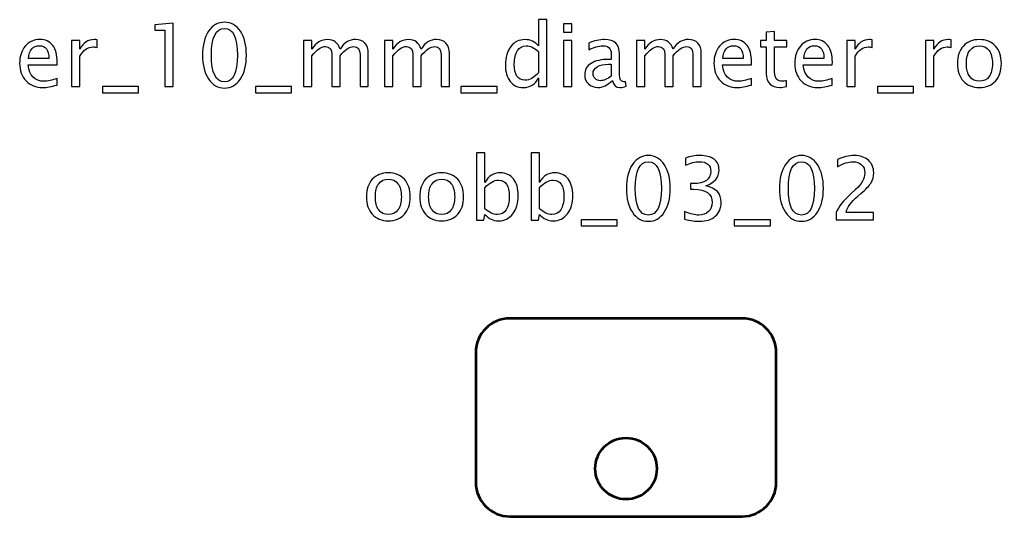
# Model space of a CAD drawing. Header units: centimetres. Extents: x -26.9 to 37.3, y -43.5 to 43.3.
# Drawn here: x -8.88 to 5.49, y -17.95 to -10.68 of the extents above; entities that cross this region are included whole.
import ezdxf

# ---------------------------------------------------------------- set-up
doc = ezdxf.new("R2010")
doc.units = ezdxf.units.CM
doc.header["$MEASUREMENT"] = 0
doc.layers.add('Layer 1', color=7, linetype='Continuous')

msp = doc.modelspace()

# ---------------------------------------------------------------- linework, layer by layer
at = {"layer": 'Layer 1', "lineweight": 53}
msp.add_ellipse((0, -17.25), major_axis=(0, 0.45), ratio=1, dxfattribs=at)
at = {"layer": 'Layer 1'}
for points, knots in [([(-6.74959, -11.65435), (-6.74959, -11.65435), (-6.74959, -10.82758), (-6.74959, -10.82758), (-6.74959, -10.82758), (-6.74959, -10.82758), (-6.89564, -10.82758), (-6.89564, -10.82758), (-6.89564, -10.82758), (-6.89564, -10.82758), (-6.89564, -10.75138), (-6.89564, -10.75138), (-6.89564, -10.75138), (-6.89564, -10.75138), (-6.62767, -10.72852), (-6.62767, -10.72852), (-6.62767, -10.72852), (-6.62767, -10.72852), (-6.62767, -11.65435), (-6.62767, -11.65435), (-6.62767, -11.65435), (-6.62767, -11.65435), (-6.74959, -11.65435), (-6.74959, -11.65435)], [0, 0, 0, 0, 0.14285714, 0.14285714, 0.14285714, 0.14285714, 0.28571429, 0.28571429, 0.28571429, 0.28571429, 0.42857143, 0.42857143, 0.42857143, 0.42857143, 0.57142857, 0.57142857, 0.57142857, 0.57142857, 0.71428571, 0.71428571, 0.71428571, 0.71428571, 1, 1, 1, 1]), ([(-5.87795, -11.67721), (-5.97426, -11.67721), (-6.05194, -11.63297), (-6.11078, -11.54471), (-6.11078, -11.54471), (-6.16984, -11.45644), (-6.19926, -11.34002), (-6.19926, -11.19524), (-6.19926, -11.19524), (-6.19926, -11.05046), (-6.16984, -10.93405), (-6.11078, -10.84578), (-6.11078, -10.84578), (-6.05194, -10.75752), (-5.97426, -10.71328), (-5.87795, -10.71328), (-5.87795, -10.71328), (-5.78122, -10.71328), (-5.70354, -10.75731), (-5.64469, -10.84536), (-5.64469, -10.84536), (-5.58606, -10.93341), (-5.55664, -11.05004), (-5.55664, -11.19524), (-5.55664, -11.19524), (-5.55664, -11.34002), (-5.58606, -11.45644), (-5.64469, -11.54471), (-5.64469, -11.54471), (-5.70354, -11.63297), (-5.78122, -11.67721), (-5.87795, -11.67721)], [0, 0, 0, 0, 0.11111111, 0.11111111, 0.11111111, 0.11111111, 0.22222222, 0.22222222, 0.22222222, 0.22222222, 0.33333333, 0.33333333, 0.33333333, 0.33333333, 0.44444444, 0.44444444, 0.44444444, 0.44444444, 0.55555556, 0.55555556, 0.55555556, 0.55555556, 0.66666667, 0.66666667, 0.66666667, 0.66666667, 0.77777778, 0.77777778, 0.77777778, 0.77777778, 1, 1, 1, 1]), ([(-1.2797, -11.65435), (-1.2797, -11.65435), (-1.2797, -11.52798), (-1.2797, -11.52798), (-1.2797, -11.52798), (-1.32944, -11.62239), (-1.40437, -11.66959), (-1.50449, -11.66959), (-1.50449, -11.66959), (-1.58577, -11.66959), (-1.64969, -11.64017), (-1.69626, -11.58111), (-1.69626, -11.58111), (-1.74283, -11.52206), (-1.76611, -11.44141), (-1.76611, -11.33918), (-1.76611, -11.33918), (-1.76611, -11.22742), (-1.73965, -11.13746), (-1.68695, -11.0693), (-1.68695, -11.0693), (-1.63403, -11.00136), (-1.5646, -10.96728), (-1.47845, -10.96728), (-1.47845, -10.96728), (-1.39866, -10.96728), (-1.33219, -10.99776), (-1.2797, -11.05893), (-1.2797, -11.05893), (-1.2797, -11.05893), (-1.2797, -10.67518), (-1.2797, -10.67518), (-1.2797, -10.67518), (-1.2797, -10.67518), (-1.15778, -10.67518), (-1.15778, -10.67518), (-1.15778, -10.67518), (-1.15778, -10.67518), (-1.15778, -11.65435), (-1.15778, -11.65435), (-1.15778, -11.65435), (-1.15778, -11.65435), (-1.2797, -11.65435), (-1.2797, -11.65435)], [0, 0, 0, 0, 0.08333333, 0.08333333, 0.08333333, 0.08333333, 0.16666667, 0.16666667, 0.16666667, 0.16666667, 0.25, 0.25, 0.25, 0.25, 0.33333333, 0.33333333, 0.33333333, 0.33333333, 0.41666667, 0.41666667, 0.41666667, 0.41666667, 0.5, 0.5, 0.5, 0.5, 0.58333333, 0.58333333, 0.58333333, 0.58333333, 0.66666667, 0.66666667, 0.66666667, 0.66666667, 0.75, 0.75, 0.75, 0.75, 0.83333333, 0.83333333, 0.83333333, 0.83333333, 1, 1, 1, 1]), ([(-0.91352, -10.85806), (-0.91352, -10.85806), (-0.91352, -10.73614), (-0.91352, -10.73614), (-0.91352, -10.73614), (-0.91352, -10.73614), (-0.7916, -10.73614), (-0.7916, -10.73614), (-0.7916, -10.73614), (-0.7916, -10.73614), (-0.7916, -10.85806), (-0.7916, -10.85806), (-0.7916, -10.85806), (-0.7916, -10.85806), (-0.91352, -10.85806), (-0.91352, -10.85806)], [0, 0, 0, 0, 0.2, 0.2, 0.2, 0.2, 0.4, 0.4, 0.4, 0.4, 0.6, 0.6, 0.6, 0.6, 1, 1, 1, 1]), ([(-5.87816, -11.58577), (-5.75095, -11.58577), (-5.68745, -11.45559), (-5.68745, -11.19524), (-5.68745, -11.19524), (-5.68745, -10.93489), (-5.75095, -10.80472), (-5.87816, -10.80472), (-5.87816, -10.80472), (-6.00495, -10.80472), (-6.06845, -10.93489), (-6.06845, -11.19524), (-6.06845, -11.19524), (-6.06845, -11.45559), (-6.00495, -11.58577), (-5.87816, -11.58577)], [0, 0, 0, 0, 0.2, 0.2, 0.2, 0.2, 0.4, 0.4, 0.4, 0.4, 0.6, 0.6, 0.6, 0.6, 1, 1, 1, 1]), ([(2.34911, -11.65414), (2.31143, -11.66451), (2.27863, -11.66959), (2.2509, -11.66959), (2.2509, -11.66959), (2.18867, -11.66959), (2.1402, -11.65181), (2.10548, -11.61625), (2.10548, -11.61625), (2.07056, -11.58069), (2.0532, -11.53137), (2.0532, -11.46808), (2.0532, -11.46808), (2.0532, -11.46808), (2.0532, -11.07269), (2.0532, -11.07269), (2.0532, -11.07269), (2.0532, -11.07269), (1.96896, -11.07269), (1.96896, -11.07269), (1.96896, -11.07269), (1.96896, -11.07269), (1.96896, -10.98125), (1.96896, -10.98125), (1.96896, -10.98125), (1.96896, -10.98125), (2.0532, -10.98125), (2.0532, -10.98125), (2.0532, -10.98125), (2.0532, -10.98125), (2.0532, -10.85954), (2.0532, -10.85954), (2.0532, -10.85954), (2.0532, -10.85954), (2.17512, -10.8479), (2.17512, -10.8479), (2.17512, -10.8479), (2.17512, -10.8479), (2.17512, -10.98125), (2.17512, -10.98125), (2.17512, -10.98125), (2.17512, -10.98125), (2.35165, -10.98125), (2.35165, -10.98125), (2.35165, -10.98125), (2.35165, -10.98125), (2.35165, -11.07269), (2.35165, -11.07269), (2.35165, -11.07269), (2.35165, -11.07269), (2.17512, -11.07269), (2.17512, -11.07269), (2.17512, -11.07269), (2.17512, -11.07269), (2.17512, -11.44607), (2.17512, -11.44607), (2.17512, -11.44607), (2.17512, -11.53412), (2.21343, -11.57815), (2.28984, -11.57815), (2.28984, -11.57815), (2.30614, -11.57815), (2.32583, -11.5754), (2.34911, -11.57011), (2.34911, -11.57011), (2.34911, -11.57011), (2.34911, -11.65414), (2.34911, -11.65414)], [0, 0, 0, 0, 0.05555556, 0.05555556, 0.05555556, 0.05555556, 0.11111111, 0.11111111, 0.11111111, 0.11111111, 0.16666667, 0.16666667, 0.16666667, 0.16666667, 0.22222222, 0.22222222, 0.22222222, 0.22222222, 0.27777778, 0.27777778, 0.27777778, 0.27777778, 0.33333333, 0.33333333, 0.33333333, 0.33333333, 0.38888889, 0.38888889, 0.38888889, 0.38888889, 0.44444444, 0.44444444, 0.44444444, 0.44444444, 0.5, 0.5, 0.5, 0.5, 0.55555556, 0.55555556, 0.55555556, 0.55555556, 0.61111111, 0.61111111, 0.61111111, 0.61111111, 0.66666667, 0.66666667, 0.66666667, 0.66666667, 0.72222222, 0.72222222, 0.72222222, 0.72222222, 0.77777778, 0.77777778, 0.77777778, 0.77777778, 0.83333333, 0.83333333, 0.83333333, 0.83333333, 0.88888889, 0.88888889, 0.88888889, 0.88888889, 1, 1, 1, 1]), ([(-8.32862, -11.63276), (-8.41053, -11.65731), (-8.4806, -11.66959), (-8.53902, -11.66959), (-8.53902, -11.66959), (-8.63871, -11.66959), (-8.71978, -11.63657), (-8.78222, -11.57074), (-8.78222, -11.57074), (-8.84466, -11.50491), (-8.87599, -11.41961), (-8.87599, -11.31462), (-8.87599, -11.31462), (-8.87599, -11.21281), (-8.84847, -11.1292), (-8.79323, -11.0638), (-8.79323, -11.0638), (-8.73798, -10.99861), (-8.66729, -10.96601), (-8.58114, -10.96601), (-8.58114, -10.96601), (-8.49965, -10.96601), (-8.43657, -10.99501), (-8.39212, -11.053), (-8.39212, -11.053), (-8.34767, -11.111), (-8.32544, -11.19313), (-8.32544, -11.2996), (-8.32544, -11.2996), (-8.32544, -11.2996), (-8.32608, -11.33685), (-8.32608, -11.33685), (-8.32608, -11.33685), (-8.32608, -11.33685), (-8.75153, -11.33685), (-8.75153, -11.33685), (-8.75153, -11.33685), (-8.73375, -11.49772), (-8.65522, -11.57815), (-8.51616, -11.57815), (-8.51616, -11.57815), (-8.46514, -11.57815), (-8.4027, -11.56376), (-8.32862, -11.53497), (-8.32862, -11.53497), (-8.32862, -11.53497), (-8.32862, -11.63276), (-8.32862, -11.63276)], [0, 0, 0, 0, 0.07692308, 0.07692308, 0.07692308, 0.07692308, 0.15384615, 0.15384615, 0.15384615, 0.15384615, 0.23076923, 0.23076923, 0.23076923, 0.23076923, 0.30769231, 0.30769231, 0.30769231, 0.30769231, 0.38461538, 0.38461538, 0.38461538, 0.38461538, 0.46153846, 0.46153846, 0.46153846, 0.46153846, 0.53846154, 0.53846154, 0.53846154, 0.53846154, 0.61538462, 0.61538462, 0.61538462, 0.61538462, 0.69230769, 0.69230769, 0.69230769, 0.69230769, 0.76923077, 0.76923077, 0.76923077, 0.76923077, 0.84615385, 0.84615385, 0.84615385, 0.84615385, 1, 1, 1, 1]), ([(-8.74518, -11.24541), (-8.74518, -11.24541), (-8.448, -11.24541), (-8.448, -11.24541), (-8.448, -11.24541), (-8.448, -11.1201), (-8.49478, -11.05745), (-8.58812, -11.05745), (-8.58812, -11.05745), (-8.6821, -11.05745), (-8.73438, -11.1201), (-8.74518, -11.24541)], [0, 0, 0, 0, 0.25, 0.25, 0.25, 0.25, 0.5, 0.5, 0.5, 0.5, 1, 1, 1, 1]), ([(-8.11505, -11.65435), (-8.11505, -11.65435), (-8.11505, -10.98125), (-8.11505, -10.98125), (-8.11505, -10.98125), (-8.11505, -10.98125), (-7.99313, -10.98125), (-7.99313, -10.98125), (-7.99313, -10.98125), (-7.99313, -10.98125), (-7.99313, -11.10846), (-7.99313, -11.10846), (-7.99313, -11.10846), (-7.94466, -11.01427), (-7.87438, -10.96728), (-7.7821, -10.96728), (-7.7821, -10.96728), (-7.76961, -10.96728), (-7.75649, -10.96834), (-7.74294, -10.97045), (-7.74294, -10.97045), (-7.74294, -10.97045), (-7.74294, -11.08454), (-7.74294, -11.08454), (-7.74294, -11.08454), (-7.76411, -11.07756), (-7.78273, -11.07396), (-7.79882, -11.07396), (-7.79882, -11.07396), (-7.87629, -11.07396), (-7.94106, -11.11968), (-7.99313, -11.21133), (-7.99313, -11.21133), (-7.99313, -11.21133), (-7.99313, -11.65435), (-7.99313, -11.65435), (-7.99313, -11.65435), (-7.99313, -11.65435), (-8.11505, -11.65435), (-8.11505, -11.65435)], [0, 0, 0, 0, 0.09090909, 0.09090909, 0.09090909, 0.09090909, 0.18181818, 0.18181818, 0.18181818, 0.18181818, 0.27272727, 0.27272727, 0.27272727, 0.27272727, 0.36363636, 0.36363636, 0.36363636, 0.36363636, 0.45454545, 0.45454545, 0.45454545, 0.45454545, 0.54545455, 0.54545455, 0.54545455, 0.54545455, 0.63636364, 0.63636364, 0.63636364, 0.63636364, 0.72727273, 0.72727273, 0.72727273, 0.72727273, 0.81818182, 0.81818182, 0.81818182, 0.81818182, 1, 1, 1, 1]), ([(-4.71929, -11.65435), (-4.71929, -11.65435), (-4.71929, -10.98125), (-4.71929, -10.98125), (-4.71929, -10.98125), (-4.71929, -10.98125), (-4.59737, -10.98125), (-4.59737, -10.98125), (-4.59737, -10.98125), (-4.59737, -10.98125), (-4.59737, -11.10846), (-4.59737, -11.10846), (-4.59737, -11.10846), (-4.53789, -11.01427), (-4.46169, -10.96728), (-4.36835, -10.96728), (-4.36835, -10.96728), (-4.27839, -10.96728), (-4.21722, -11.01427), (-4.18462, -11.10846), (-4.18462, -11.10846), (-4.12683, -11.01342), (-4.05148, -10.96601), (-3.95898, -10.96601), (-3.95898, -10.96601), (-3.89993, -10.96601), (-3.854, -10.98337), (-3.82119, -11.01829), (-3.82119, -11.01829), (-3.78838, -11.05322), (-3.77187, -11.10211), (-3.77187, -11.16498), (-3.77187, -11.16498), (-3.77187, -11.16498), (-3.77187, -11.65435), (-3.77187, -11.65435), (-3.77187, -11.65435), (-3.77187, -11.65435), (-3.89379, -11.65435), (-3.89379, -11.65435), (-3.89379, -11.65435), (-3.89379, -11.65435), (-3.89379, -11.18508), (-3.89379, -11.18508), (-3.89379, -11.18508), (-3.89379, -11.10846), (-3.92427, -11.07015), (-3.98523, -11.07015), (-3.98523, -11.07015), (-4.04852, -11.07015), (-4.11498, -11.11481), (-4.18462, -11.20435), (-4.18462, -11.20435), (-4.18462, -11.20435), (-4.18462, -11.65435), (-4.18462, -11.65435), (-4.18462, -11.65435), (-4.18462, -11.65435), (-4.30654, -11.65435), (-4.30654, -11.65435), (-4.30654, -11.65435), (-4.30654, -11.65435), (-4.30654, -11.18466), (-4.30654, -11.18466), (-4.30654, -11.18466), (-4.30654, -11.1074), (-4.33744, -11.06888), (-4.39946, -11.06888), (-4.39946, -11.06888), (-4.46106, -11.06888), (-4.5271, -11.11375), (-4.59737, -11.20371), (-4.59737, -11.20371), (-4.59737, -11.20371), (-4.59737, -11.65435), (-4.59737, -11.65435), (-4.59737, -11.65435), (-4.59737, -11.65435), (-4.71929, -11.65435), (-4.71929, -11.65435)], [0, 0, 0, 0, 0.04761905, 0.04761905, 0.04761905, 0.04761905, 0.0952381, 0.0952381, 0.0952381, 0.0952381, 0.14285714, 0.14285714, 0.14285714, 0.14285714, 0.19047619, 0.19047619, 0.19047619, 0.19047619, 0.23809524, 0.23809524, 0.23809524, 0.23809524, 0.28571429, 0.28571429, 0.28571429, 0.28571429, 0.33333333, 0.33333333, 0.33333333, 0.33333333, 0.38095238, 0.38095238, 0.38095238, 0.38095238, 0.42857143, 0.42857143, 0.42857143, 0.42857143, 0.47619048, 0.47619048, 0.47619048, 0.47619048, 0.52380952, 0.52380952, 0.52380952, 0.52380952, 0.57142857, 0.57142857, 0.57142857, 0.57142857, 0.61904762, 0.61904762, 0.61904762, 0.61904762, 0.66666667, 0.66666667, 0.66666667, 0.66666667, 0.71428571, 0.71428571, 0.71428571, 0.71428571, 0.76190476, 0.76190476, 0.76190476, 0.76190476, 0.80952381, 0.80952381, 0.80952381, 0.80952381, 0.85714286, 0.85714286, 0.85714286, 0.85714286, 0.9047619, 0.9047619, 0.9047619, 0.9047619, 1, 1, 1, 1]), ([(-3.53353, -11.65435), (-3.53353, -11.65435), (-3.53353, -10.98125), (-3.53353, -10.98125), (-3.53353, -10.98125), (-3.53353, -10.98125), (-3.41161, -10.98125), (-3.41161, -10.98125), (-3.41161, -10.98125), (-3.41161, -10.98125), (-3.41161, -11.10846), (-3.41161, -11.10846), (-3.41161, -11.10846), (-3.35213, -11.01427), (-3.27593, -10.96728), (-3.18259, -10.96728), (-3.18259, -10.96728), (-3.09263, -10.96728), (-3.03146, -11.01427), (-2.99886, -11.10846), (-2.99886, -11.10846), (-2.94107, -11.01342), (-2.86572, -10.96601), (-2.77322, -10.96601), (-2.77322, -10.96601), (-2.71417, -10.96601), (-2.66824, -10.98337), (-2.63543, -11.01829), (-2.63543, -11.01829), (-2.60262, -11.05322), (-2.58611, -11.10211), (-2.58611, -11.16498), (-2.58611, -11.16498), (-2.58611, -11.16498), (-2.58611, -11.65435), (-2.58611, -11.65435), (-2.58611, -11.65435), (-2.58611, -11.65435), (-2.70803, -11.65435), (-2.70803, -11.65435), (-2.70803, -11.65435), (-2.70803, -11.65435), (-2.70803, -11.18508), (-2.70803, -11.18508), (-2.70803, -11.18508), (-2.70803, -11.10846), (-2.73851, -11.07015), (-2.79947, -11.07015), (-2.79947, -11.07015), (-2.86276, -11.07015), (-2.92922, -11.11481), (-2.99886, -11.20435), (-2.99886, -11.20435), (-2.99886, -11.20435), (-2.99886, -11.65435), (-2.99886, -11.65435), (-2.99886, -11.65435), (-2.99886, -11.65435), (-3.12078, -11.65435), (-3.12078, -11.65435), (-3.12078, -11.65435), (-3.12078, -11.65435), (-3.12078, -11.18466), (-3.12078, -11.18466), (-3.12078, -11.18466), (-3.12078, -11.1074), (-3.15168, -11.06888), (-3.2137, -11.06888), (-3.2137, -11.06888), (-3.2753, -11.06888), (-3.34134, -11.11375), (-3.41161, -11.20371), (-3.41161, -11.20371), (-3.41161, -11.20371), (-3.41161, -11.65435), (-3.41161, -11.65435), (-3.41161, -11.65435), (-3.41161, -11.65435), (-3.53353, -11.65435), (-3.53353, -11.65435)], [0, 0, 0, 0, 0.04761905, 0.04761905, 0.04761905, 0.04761905, 0.0952381, 0.0952381, 0.0952381, 0.0952381, 0.14285714, 0.14285714, 0.14285714, 0.14285714, 0.19047619, 0.19047619, 0.19047619, 0.19047619, 0.23809524, 0.23809524, 0.23809524, 0.23809524, 0.28571429, 0.28571429, 0.28571429, 0.28571429, 0.33333333, 0.33333333, 0.33333333, 0.33333333, 0.38095238, 0.38095238, 0.38095238, 0.38095238, 0.42857143, 0.42857143, 0.42857143, 0.42857143, 0.47619048, 0.47619048, 0.47619048, 0.47619048, 0.52380952, 0.52380952, 0.52380952, 0.52380952, 0.57142857, 0.57142857, 0.57142857, 0.57142857, 0.61904762, 0.61904762, 0.61904762, 0.61904762, 0.66666667, 0.66666667, 0.66666667, 0.66666667, 0.71428571, 0.71428571, 0.71428571, 0.71428571, 0.76190476, 0.76190476, 0.76190476, 0.76190476, 0.80952381, 0.80952381, 0.80952381, 0.80952381, 0.85714286, 0.85714286, 0.85714286, 0.85714286, 0.9047619, 0.9047619, 0.9047619, 0.9047619, 1, 1, 1, 1]), ([(-1.2797, -11.14233), (-1.34299, -11.08666), (-1.40289, -11.05872), (-1.45962, -11.05872), (-1.45962, -11.05872), (-1.5155, -11.05872), (-1.55868, -11.082), (-1.58937, -11.12878), (-1.58937, -11.12878), (-1.62006, -11.17535), (-1.6353, -11.24139), (-1.6353, -11.3269), (-1.6353, -11.3269), (-1.6353, -11.48417), (-1.58323, -11.56291), (-1.47888, -11.56291), (-1.47888, -11.56291), (-1.41114, -11.56291), (-1.34468, -11.52587), (-1.2797, -11.452), (-1.2797, -11.452), (-1.2797, -11.452), (-1.2797, -11.14233), (-1.2797, -11.14233)], [0, 0, 0, 0, 0.14285714, 0.14285714, 0.14285714, 0.14285714, 0.28571429, 0.28571429, 0.28571429, 0.28571429, 0.42857143, 0.42857143, 0.42857143, 0.42857143, 0.57142857, 0.57142857, 0.57142857, 0.57142857, 0.71428571, 0.71428571, 0.71428571, 0.71428571, 1, 1, 1, 1]), ([(-0.91352, -11.65435), (-0.91352, -11.65435), (-0.91352, -10.98125), (-0.91352, -10.98125), (-0.91352, -10.98125), (-0.91352, -10.98125), (-0.7916, -10.98125), (-0.7916, -10.98125), (-0.7916, -10.98125), (-0.7916, -10.98125), (-0.7916, -11.65435), (-0.7916, -11.65435), (-0.7916, -11.65435), (-0.7916, -11.65435), (-0.91352, -11.65435), (-0.91352, -11.65435)], [0, 0, 0, 0, 0.2, 0.2, 0.2, 0.2, 0.4, 0.4, 0.4, 0.4, 0.6, 0.6, 0.6, 0.6, 1, 1, 1, 1]), ([(-0.19957, -11.56862), (-0.2728, -11.63593), (-0.34329, -11.66959), (-0.41102, -11.66959), (-0.41102, -11.66959), (-0.46669, -11.66959), (-0.51305, -11.65223), (-0.54966, -11.61731), (-0.54966, -11.61731), (-0.58649, -11.58238), (-0.60491, -11.53836), (-0.60491, -11.48523), (-0.60491, -11.48523), (-0.60491, -11.41178), (-0.57401, -11.35526), (-0.5122, -11.31589), (-0.5122, -11.31589), (-0.45039, -11.27652), (-0.3617, -11.25684), (-0.24613, -11.25684), (-0.24613, -11.25684), (-0.24613, -11.25684), (-0.21756, -11.25684), (-0.21756, -11.25684), (-0.21756, -11.25684), (-0.21756, -11.25684), (-0.21756, -11.17577), (-0.21756, -11.17577), (-0.21756, -11.17577), (-0.21756, -11.09767), (-0.2582, -11.05872), (-0.33969, -11.05872), (-0.33969, -11.05872), (-0.40277, -11.05872), (-0.47177, -11.07862), (-0.54649, -11.11841), (-0.54649, -11.11841), (-0.54649, -11.11841), (-0.54649, -11.01808), (-0.54649, -11.01808), (-0.54649, -11.01808), (-0.46436, -10.98421), (-0.38689, -10.96728), (-0.31429, -10.96728), (-0.31429, -10.96728), (-0.23957, -10.96728), (-0.18433, -10.98421), (-0.14898, -11.01829), (-0.14898, -11.01829), (-0.11342, -11.05237), (-0.09564, -11.10486), (-0.09564, -11.17577), (-0.09564, -11.17577), (-0.09564, -11.17577), (-0.09564, -11.47994), (-0.09564, -11.47994), (-0.09564, -11.47994), (-0.09564, -11.54957), (-0.07426, -11.5845), (-0.03129, -11.5845), (-0.03129, -11.5845), (-0.026, -11.5845), (-0.01817, -11.58365), (-0.0078, -11.58196), (-0.0078, -11.58196), (-0.0078, -11.58196), (0.00088, -11.64969), (0.00088, -11.64969), (0.00088, -11.64969), (-0.02685, -11.66303), (-0.05733, -11.66959), (-0.09077, -11.66959), (-0.09077, -11.66959), (-0.14771, -11.66959), (-0.1839, -11.63593), (-0.19957, -11.56862)], [0, 0, 0, 0, 0.05, 0.05, 0.05, 0.05, 0.1, 0.1, 0.1, 0.1, 0.15, 0.15, 0.15, 0.15, 0.2, 0.2, 0.2, 0.2, 0.25, 0.25, 0.25, 0.25, 0.3, 0.3, 0.3, 0.3, 0.35, 0.35, 0.35, 0.35, 0.4, 0.4, 0.4, 0.4, 0.45, 0.45, 0.45, 0.45, 0.5, 0.5, 0.5, 0.5, 0.55, 0.55, 0.55, 0.55, 0.6, 0.6, 0.6, 0.6, 0.65, 0.65, 0.65, 0.65, 0.7, 0.7, 0.7, 0.7, 0.75, 0.75, 0.75, 0.75, 0.8, 0.8, 0.8, 0.8, 0.85, 0.85, 0.85, 0.85, 0.9, 0.9, 0.9, 0.9, 1, 1, 1, 1]), ([(0.15476, -11.65435), (0.15476, -11.65435), (0.15476, -10.98125), (0.15476, -10.98125), (0.15476, -10.98125), (0.15476, -10.98125), (0.27668, -10.98125), (0.27668, -10.98125), (0.27668, -10.98125), (0.27668, -10.98125), (0.27668, -11.10846), (0.27668, -11.10846), (0.27668, -11.10846), (0.33616, -11.01427), (0.41236, -10.96728), (0.5057, -10.96728), (0.5057, -10.96728), (0.59566, -10.96728), (0.65683, -11.01427), (0.68943, -11.10846), (0.68943, -11.10846), (0.74722, -11.01342), (0.82257, -10.96601), (0.91507, -10.96601), (0.91507, -10.96601), (0.97412, -10.96601), (1.02005, -10.98337), (1.05286, -11.01829), (1.05286, -11.01829), (1.08567, -11.05322), (1.10218, -11.10211), (1.10218, -11.16498), (1.10218, -11.16498), (1.10218, -11.16498), (1.10218, -11.65435), (1.10218, -11.65435), (1.10218, -11.65435), (1.10218, -11.65435), (0.98026, -11.65435), (0.98026, -11.65435), (0.98026, -11.65435), (0.98026, -11.65435), (0.98026, -11.18508), (0.98026, -11.18508), (0.98026, -11.18508), (0.98026, -11.10846), (0.94978, -11.07015), (0.88882, -11.07015), (0.88882, -11.07015), (0.82553, -11.07015), (0.75907, -11.11481), (0.68943, -11.20435), (0.68943, -11.20435), (0.68943, -11.20435), (0.68943, -11.65435), (0.68943, -11.65435), (0.68943, -11.65435), (0.68943, -11.65435), (0.56751, -11.65435), (0.56751, -11.65435), (0.56751, -11.65435), (0.56751, -11.65435), (0.56751, -11.18466), (0.56751, -11.18466), (0.56751, -11.18466), (0.56751, -11.1074), (0.53661, -11.06888), (0.47459, -11.06888), (0.47459, -11.06888), (0.41299, -11.06888), (0.34695, -11.11375), (0.27668, -11.20371), (0.27668, -11.20371), (0.27668, -11.20371), (0.27668, -11.65435), (0.27668, -11.65435), (0.27668, -11.65435), (0.27668, -11.65435), (0.15476, -11.65435), (0.15476, -11.65435)], [0, 0, 0, 0, 0.04761905, 0.04761905, 0.04761905, 0.04761905, 0.0952381, 0.0952381, 0.0952381, 0.0952381, 0.14285714, 0.14285714, 0.14285714, 0.14285714, 0.19047619, 0.19047619, 0.19047619, 0.19047619, 0.23809524, 0.23809524, 0.23809524, 0.23809524, 0.28571429, 0.28571429, 0.28571429, 0.28571429, 0.33333333, 0.33333333, 0.33333333, 0.33333333, 0.38095238, 0.38095238, 0.38095238, 0.38095238, 0.42857143, 0.42857143, 0.42857143, 0.42857143, 0.47619048, 0.47619048, 0.47619048, 0.47619048, 0.52380952, 0.52380952, 0.52380952, 0.52380952, 0.57142857, 0.57142857, 0.57142857, 0.57142857, 0.61904762, 0.61904762, 0.61904762, 0.61904762, 0.66666667, 0.66666667, 0.66666667, 0.66666667, 0.71428571, 0.71428571, 0.71428571, 0.71428571, 0.76190476, 0.76190476, 0.76190476, 0.76190476, 0.80952381, 0.80952381, 0.80952381, 0.80952381, 0.85714286, 0.85714286, 0.85714286, 0.85714286, 0.9047619, 0.9047619, 0.9047619, 0.9047619, 1, 1, 1, 1]), ([(1.83455, -11.63276), (1.75264, -11.65731), (1.68257, -11.66959), (1.62415, -11.66959), (1.62415, -11.66959), (1.52446, -11.66959), (1.44339, -11.63657), (1.38095, -11.57074), (1.38095, -11.57074), (1.31851, -11.50491), (1.28718, -11.41961), (1.28718, -11.31462), (1.28718, -11.31462), (1.28718, -11.21281), (1.3147, -11.1292), (1.36994, -11.0638), (1.36994, -11.0638), (1.42519, -10.99861), (1.49588, -10.96601), (1.58203, -10.96601), (1.58203, -10.96601), (1.66352, -10.96601), (1.7266, -10.99501), (1.77105, -11.053), (1.77105, -11.053), (1.8155, -11.111), (1.83773, -11.19313), (1.83773, -11.2996), (1.83773, -11.2996), (1.83773, -11.2996), (1.83709, -11.33685), (1.83709, -11.33685), (1.83709, -11.33685), (1.83709, -11.33685), (1.41164, -11.33685), (1.41164, -11.33685), (1.41164, -11.33685), (1.42942, -11.49772), (1.50795, -11.57815), (1.64701, -11.57815), (1.64701, -11.57815), (1.69803, -11.57815), (1.76047, -11.56376), (1.83455, -11.53497), (1.83455, -11.53497), (1.83455, -11.53497), (1.83455, -11.63276), (1.83455, -11.63276)], [0, 0, 0, 0, 0.07692308, 0.07692308, 0.07692308, 0.07692308, 0.15384615, 0.15384615, 0.15384615, 0.15384615, 0.23076923, 0.23076923, 0.23076923, 0.23076923, 0.30769231, 0.30769231, 0.30769231, 0.30769231, 0.38461538, 0.38461538, 0.38461538, 0.38461538, 0.46153846, 0.46153846, 0.46153846, 0.46153846, 0.53846154, 0.53846154, 0.53846154, 0.53846154, 0.61538462, 0.61538462, 0.61538462, 0.61538462, 0.69230769, 0.69230769, 0.69230769, 0.69230769, 0.76923077, 0.76923077, 0.76923077, 0.76923077, 0.84615385, 0.84615385, 0.84615385, 0.84615385, 1, 1, 1, 1]), ([(1.41799, -11.24541), (1.41799, -11.24541), (1.71517, -11.24541), (1.71517, -11.24541), (1.71517, -11.24541), (1.71517, -11.1201), (1.66839, -11.05745), (1.57505, -11.05745), (1.57505, -11.05745), (1.48107, -11.05745), (1.42879, -11.1201), (1.41799, -11.24541)], [0, 0, 0, 0, 0.25, 0.25, 0.25, 0.25, 0.5, 0.5, 0.5, 0.5, 1, 1, 1, 1]), ([(3.01713, -11.63276), (2.93522, -11.65731), (2.86515, -11.66959), (2.80673, -11.66959), (2.80673, -11.66959), (2.70704, -11.66959), (2.62597, -11.63657), (2.56353, -11.57074), (2.56353, -11.57074), (2.50109, -11.50491), (2.46976, -11.41961), (2.46976, -11.31462), (2.46976, -11.31462), (2.46976, -11.21281), (2.49728, -11.1292), (2.55252, -11.0638), (2.55252, -11.0638), (2.60777, -10.99861), (2.67846, -10.96601), (2.76461, -10.96601), (2.76461, -10.96601), (2.8461, -10.96601), (2.90918, -10.99501), (2.95363, -11.053), (2.95363, -11.053), (2.99808, -11.111), (3.02031, -11.19313), (3.02031, -11.2996), (3.02031, -11.2996), (3.02031, -11.2996), (3.01967, -11.33685), (3.01967, -11.33685), (3.01967, -11.33685), (3.01967, -11.33685), (2.59422, -11.33685), (2.59422, -11.33685), (2.59422, -11.33685), (2.612, -11.49772), (2.69053, -11.57815), (2.82959, -11.57815), (2.82959, -11.57815), (2.88061, -11.57815), (2.94305, -11.56376), (3.01713, -11.53497), (3.01713, -11.53497), (3.01713, -11.53497), (3.01713, -11.63276), (3.01713, -11.63276)], [0, 0, 0, 0, 0.07692308, 0.07692308, 0.07692308, 0.07692308, 0.15384615, 0.15384615, 0.15384615, 0.15384615, 0.23076923, 0.23076923, 0.23076923, 0.23076923, 0.30769231, 0.30769231, 0.30769231, 0.30769231, 0.38461538, 0.38461538, 0.38461538, 0.38461538, 0.46153846, 0.46153846, 0.46153846, 0.46153846, 0.53846154, 0.53846154, 0.53846154, 0.53846154, 0.61538462, 0.61538462, 0.61538462, 0.61538462, 0.69230769, 0.69230769, 0.69230769, 0.69230769, 0.76923077, 0.76923077, 0.76923077, 0.76923077, 0.84615385, 0.84615385, 0.84615385, 0.84615385, 1, 1, 1, 1]), ([(2.60057, -11.24541), (2.60057, -11.24541), (2.89775, -11.24541), (2.89775, -11.24541), (2.89775, -11.24541), (2.89775, -11.1201), (2.85097, -11.05745), (2.75763, -11.05745), (2.75763, -11.05745), (2.66365, -11.05745), (2.61137, -11.1201), (2.60057, -11.24541)], [0, 0, 0, 0, 0.25, 0.25, 0.25, 0.25, 0.5, 0.5, 0.5, 0.5, 1, 1, 1, 1]), ([(3.2307, -11.65435), (3.2307, -11.65435), (3.2307, -10.98125), (3.2307, -10.98125), (3.2307, -10.98125), (3.2307, -10.98125), (3.35262, -10.98125), (3.35262, -10.98125), (3.35262, -10.98125), (3.35262, -10.98125), (3.35262, -11.10846), (3.35262, -11.10846), (3.35262, -11.10846), (3.40109, -11.01427), (3.47137, -10.96728), (3.56365, -10.96728), (3.56365, -10.96728), (3.57614, -10.96728), (3.58926, -10.96834), (3.60281, -10.97045), (3.60281, -10.97045), (3.60281, -10.97045), (3.60281, -11.08454), (3.60281, -11.08454), (3.60281, -11.08454), (3.58164, -11.07756), (3.56302, -11.07396), (3.54693, -11.07396), (3.54693, -11.07396), (3.46946, -11.07396), (3.40469, -11.11968), (3.35262, -11.21133), (3.35262, -11.21133), (3.35262, -11.21133), (3.35262, -11.65435), (3.35262, -11.65435), (3.35262, -11.65435), (3.35262, -11.65435), (3.2307, -11.65435), (3.2307, -11.65435)], [0, 0, 0, 0, 0.09090909, 0.09090909, 0.09090909, 0.09090909, 0.18181818, 0.18181818, 0.18181818, 0.18181818, 0.27272727, 0.27272727, 0.27272727, 0.27272727, 0.36363636, 0.36363636, 0.36363636, 0.36363636, 0.45454545, 0.45454545, 0.45454545, 0.45454545, 0.54545455, 0.54545455, 0.54545455, 0.54545455, 0.63636364, 0.63636364, 0.63636364, 0.63636364, 0.72727273, 0.72727273, 0.72727273, 0.72727273, 0.81818182, 0.81818182, 0.81818182, 0.81818182, 1, 1, 1, 1]), ([(4.38534, -11.65435), (4.38534, -11.65435), (4.38534, -10.98125), (4.38534, -10.98125), (4.38534, -10.98125), (4.38534, -10.98125), (4.50726, -10.98125), (4.50726, -10.98125), (4.50726, -10.98125), (4.50726, -10.98125), (4.50726, -11.10846), (4.50726, -11.10846), (4.50726, -11.10846), (4.55573, -11.01427), (4.62601, -10.96728), (4.71829, -10.96728), (4.71829, -10.96728), (4.73078, -10.96728), (4.7439, -10.96834), (4.75745, -10.97045), (4.75745, -10.97045), (4.75745, -10.97045), (4.75745, -11.08454), (4.75745, -11.08454), (4.75745, -11.08454), (4.73628, -11.07756), (4.71766, -11.07396), (4.70157, -11.07396), (4.70157, -11.07396), (4.6241, -11.07396), (4.55933, -11.11968), (4.50726, -11.21133), (4.50726, -11.21133), (4.50726, -11.21133), (4.50726, -11.65435), (4.50726, -11.65435), (4.50726, -11.65435), (4.50726, -11.65435), (4.38534, -11.65435), (4.38534, -11.65435)], [0, 0, 0, 0, 0.09090909, 0.09090909, 0.09090909, 0.09090909, 0.18181818, 0.18181818, 0.18181818, 0.18181818, 0.27272727, 0.27272727, 0.27272727, 0.27272727, 0.36363636, 0.36363636, 0.36363636, 0.36363636, 0.45454545, 0.45454545, 0.45454545, 0.45454545, 0.54545455, 0.54545455, 0.54545455, 0.54545455, 0.63636364, 0.63636364, 0.63636364, 0.63636364, 0.72727273, 0.72727273, 0.72727273, 0.72727273, 0.81818182, 0.81818182, 0.81818182, 0.81818182, 1, 1, 1, 1]), ([(5.17295, -11.66959), (5.0741, -11.66959), (4.99579, -11.63805), (4.93821, -11.57497), (4.93821, -11.57497), (4.88043, -11.5119), (4.85164, -11.42617), (4.85164, -11.31801), (4.85164, -11.31801), (4.85164, -11.21006), (4.88043, -11.12455), (4.93821, -11.06168), (4.93821, -11.06168), (4.99579, -10.99882), (5.0741, -10.96728), (5.17295, -10.96728), (5.17295, -10.96728), (5.2718, -10.96728), (5.35012, -10.99882), (5.40769, -11.06168), (5.40769, -11.06168), (5.46547, -11.12455), (5.49426, -11.21006), (5.49426, -11.31801), (5.49426, -11.31801), (5.49426, -11.42617), (5.46547, -11.5119), (5.40769, -11.57497), (5.40769, -11.57497), (5.35012, -11.63805), (5.2718, -11.66959), (5.17295, -11.66959)], [0, 0, 0, 0, 0.11111111, 0.11111111, 0.11111111, 0.11111111, 0.22222222, 0.22222222, 0.22222222, 0.22222222, 0.33333333, 0.33333333, 0.33333333, 0.33333333, 0.44444444, 0.44444444, 0.44444444, 0.44444444, 0.55555556, 0.55555556, 0.55555556, 0.55555556, 0.66666667, 0.66666667, 0.66666667, 0.66666667, 0.77777778, 0.77777778, 0.77777778, 0.77777778, 1, 1, 1, 1]), ([(5.17274, -11.57815), (5.23306, -11.57815), (5.28005, -11.5555), (5.3135, -11.50999), (5.3135, -11.50999), (5.34673, -11.4647), (5.36345, -11.40056), (5.36345, -11.31801), (5.36345, -11.31801), (5.36345, -11.23567), (5.34673, -11.17175), (5.3135, -11.12645), (5.3135, -11.12645), (5.28005, -11.08137), (5.23306, -11.05872), (5.17274, -11.05872), (5.17274, -11.05872), (5.1122, -11.05872), (5.06521, -11.08137), (5.03219, -11.12645), (5.03219, -11.12645), (4.99896, -11.17175), (4.98245, -11.23567), (4.98245, -11.31801), (4.98245, -11.31801), (4.98245, -11.40056), (4.99896, -11.4647), (5.03219, -11.50999), (5.03219, -11.50999), (5.06521, -11.5555), (5.1122, -11.57815), (5.17274, -11.57815)], [0, 0, 0, 0, 0.11111111, 0.11111111, 0.11111111, 0.11111111, 0.22222222, 0.22222222, 0.22222222, 0.22222222, 0.33333333, 0.33333333, 0.33333333, 0.33333333, 0.44444444, 0.44444444, 0.44444444, 0.44444444, 0.55555556, 0.55555556, 0.55555556, 0.55555556, 0.66666667, 0.66666667, 0.66666667, 0.66666667, 0.77777778, 0.77777778, 0.77777778, 0.77777778, 1, 1, 1, 1]), ([(-0.21756, -11.50216), (-0.21756, -11.50216), (-0.21756, -11.32923), (-0.21756, -11.32923), (-0.21756, -11.32923), (-0.21756, -11.32923), (-0.25672, -11.32796), (-0.25672, -11.32796), (-0.25672, -11.32796), (-0.32445, -11.32796), (-0.37906, -11.34045), (-0.42076, -11.36542), (-0.42076, -11.36542), (-0.46225, -11.39061), (-0.48299, -11.42384), (-0.48299, -11.46533), (-0.48299, -11.46533), (-0.48299, -11.49433), (-0.47262, -11.51888), (-0.45209, -11.53899), (-0.45209, -11.53899), (-0.43134, -11.5591), (-0.40615, -11.56926), (-0.37631, -11.56926), (-0.37631, -11.56926), (-0.32551, -11.56926), (-0.27259, -11.54682), (-0.21756, -11.50216)], [0, 0, 0, 0, 0.125, 0.125, 0.125, 0.125, 0.25, 0.25, 0.25, 0.25, 0.375, 0.375, 0.375, 0.375, 0.5, 0.5, 0.5, 0.5, 0.625, 0.625, 0.625, 0.625, 0.75, 0.75, 0.75, 0.75, 1, 1, 1, 1]), ([(-7.66399, -11.74579), (-7.66399, -11.74579), (-7.66399, -11.65435), (-7.66399, -11.65435), (-7.66399, -11.65435), (-7.66399, -11.65435), (-7.13567, -11.65435), (-7.13567, -11.65435), (-7.13567, -11.65435), (-7.13567, -11.65435), (-7.13567, -11.74579), (-7.13567, -11.74579), (-7.13567, -11.74579), (-7.13567, -11.74579), (-7.66399, -11.74579), (-7.66399, -11.74579)], [0, 0, 0, 0, 0.2, 0.2, 0.2, 0.2, 0.4, 0.4, 0.4, 0.4, 0.6, 0.6, 0.6, 0.6, 1, 1, 1, 1]), ([(-5.42287, -11.74579), (-5.42287, -11.74579), (-5.42287, -11.65435), (-5.42287, -11.65435), (-5.42287, -11.65435), (-5.42287, -11.65435), (-4.89455, -11.65435), (-4.89455, -11.65435), (-4.89455, -11.65435), (-4.89455, -11.65435), (-4.89455, -11.74579), (-4.89455, -11.74579), (-4.89455, -11.74579), (-4.89455, -11.74579), (-5.42287, -11.74579), (-5.42287, -11.74579)], [0, 0, 0, 0, 0.2, 0.2, 0.2, 0.2, 0.4, 0.4, 0.4, 0.4, 0.6, 0.6, 0.6, 0.6, 1, 1, 1, 1]), ([(-2.41635, -11.74579), (-2.41635, -11.74579), (-2.41635, -11.65435), (-2.41635, -11.65435), (-2.41635, -11.65435), (-2.41635, -11.65435), (-1.88803, -11.65435), (-1.88803, -11.65435), (-1.88803, -11.65435), (-1.88803, -11.65435), (-1.88803, -11.74579), (-1.88803, -11.74579), (-1.88803, -11.74579), (-1.88803, -11.74579), (-2.41635, -11.74579), (-2.41635, -11.74579)], [0, 0, 0, 0, 0.2, 0.2, 0.2, 0.2, 0.4, 0.4, 0.4, 0.4, 0.6, 0.6, 0.6, 0.6, 1, 1, 1, 1]), ([(3.68176, -11.74579), (3.68176, -11.74579), (3.68176, -11.65435), (3.68176, -11.65435), (3.68176, -11.65435), (3.68176, -11.65435), (4.21008, -11.65435), (4.21008, -11.65435), (4.21008, -11.65435), (4.21008, -11.65435), (4.21008, -11.74579), (4.21008, -11.74579), (4.21008, -11.74579), (4.21008, -11.74579), (3.68176, -11.74579), (3.68176, -11.74579)], [0, 0, 0, 0, 0.2, 0.2, 0.2, 0.2, 0.4, 0.4, 0.4, 0.4, 0.6, 0.6, 0.6, 0.6, 1, 1, 1, 1]), ([(-2.18639, -13.61354), (-2.18639, -13.61354), (-2.18639, -12.62675), (-2.18639, -12.62675), (-2.18639, -12.62675), (-2.18639, -12.62675), (-2.06447, -12.62675), (-2.06447, -12.62675), (-2.06447, -12.62675), (-2.06447, -12.62675), (-2.06447, -13.06003), (-2.06447, -13.06003), (-2.06447, -13.06003), (-2.01452, -12.96584), (-1.93937, -12.91885), (-1.83926, -12.91885), (-1.83926, -12.91885), (-1.75819, -12.91885), (-1.69448, -12.94827), (-1.64791, -13.00733), (-1.64791, -13.00733), (-1.60134, -13.06638), (-1.57806, -13.14703), (-1.57806, -13.24926), (-1.57806, -13.24926), (-1.57806, -13.3606), (-1.60452, -13.45056), (-1.65722, -13.51871), (-1.65722, -13.51871), (-1.70993, -13.58708), (-1.77935, -13.62116), (-1.86529, -13.62116), (-1.86529, -13.62116), (-1.94509, -13.62116), (-2.01155, -13.59068), (-2.06447, -13.52951), (-2.06447, -13.52951), (-2.06447, -13.52951), (-2.07929, -13.61354), (-2.07929, -13.61354), (-2.07929, -13.61354), (-2.07929, -13.61354), (-2.18639, -13.61354), (-2.18639, -13.61354)], [0, 0, 0, 0, 0.08333333, 0.08333333, 0.08333333, 0.08333333, 0.16666667, 0.16666667, 0.16666667, 0.16666667, 0.25, 0.25, 0.25, 0.25, 0.33333333, 0.33333333, 0.33333333, 0.33333333, 0.41666667, 0.41666667, 0.41666667, 0.41666667, 0.5, 0.5, 0.5, 0.5, 0.58333333, 0.58333333, 0.58333333, 0.58333333, 0.66666667, 0.66666667, 0.66666667, 0.66666667, 0.75, 0.75, 0.75, 0.75, 0.83333333, 0.83333333, 0.83333333, 0.83333333, 1, 1, 1, 1]), ([(-1.38714, -13.61354), (-1.38714, -13.61354), (-1.38714, -12.62675), (-1.38714, -12.62675), (-1.38714, -12.62675), (-1.38714, -12.62675), (-1.26522, -12.62675), (-1.26522, -12.62675), (-1.26522, -12.62675), (-1.26522, -12.62675), (-1.26522, -13.06003), (-1.26522, -13.06003), (-1.26522, -13.06003), (-1.21527, -12.96584), (-1.14012, -12.91885), (-1.04001, -12.91885), (-1.04001, -12.91885), (-0.95894, -12.91885), (-0.89523, -12.94827), (-0.84866, -13.00733), (-0.84866, -13.00733), (-0.80209, -13.06638), (-0.77881, -13.14703), (-0.77881, -13.24926), (-0.77881, -13.24926), (-0.77881, -13.3606), (-0.80527, -13.45056), (-0.85797, -13.51871), (-0.85797, -13.51871), (-0.91068, -13.58708), (-0.9801, -13.62116), (-1.06604, -13.62116), (-1.06604, -13.62116), (-1.14584, -13.62116), (-1.2123, -13.59068), (-1.26522, -13.52951), (-1.26522, -13.52951), (-1.26522, -13.52951), (-1.28004, -13.61354), (-1.28004, -13.61354), (-1.28004, -13.61354), (-1.28004, -13.61354), (-1.38714, -13.61354), (-1.38714, -13.61354)], [0, 0, 0, 0, 0.08333333, 0.08333333, 0.08333333, 0.08333333, 0.16666667, 0.16666667, 0.16666667, 0.16666667, 0.25, 0.25, 0.25, 0.25, 0.33333333, 0.33333333, 0.33333333, 0.33333333, 0.41666667, 0.41666667, 0.41666667, 0.41666667, 0.5, 0.5, 0.5, 0.5, 0.58333333, 0.58333333, 0.58333333, 0.58333333, 0.66666667, 0.66666667, 0.66666667, 0.66666667, 0.75, 0.75, 0.75, 0.75, 0.83333333, 0.83333333, 0.83333333, 0.83333333, 1, 1, 1, 1]), ([(0.32651, -13.62878), (0.2302, -13.62878), (0.15252, -13.58454), (0.09368, -13.49628), (0.09368, -13.49628), (0.03462, -13.40801), (0.0052, -13.29159), (0.0052, -13.14681), (0.0052, -13.14681), (0.0052, -13.00203), (0.03462, -12.88562), (0.09368, -12.79735), (0.09368, -12.79735), (0.15252, -12.70909), (0.2302, -12.66485), (0.32651, -12.66485), (0.32651, -12.66485), (0.42324, -12.66485), (0.50092, -12.70888), (0.55977, -12.79693), (0.55977, -12.79693), (0.6184, -12.88498), (0.64782, -13.00161), (0.64782, -13.14681), (0.64782, -13.14681), (0.64782, -13.29159), (0.6184, -13.40801), (0.55977, -13.49628), (0.55977, -13.49628), (0.50092, -13.58454), (0.42324, -13.62878), (0.32651, -13.62878)], [0, 0, 0, 0, 0.11111111, 0.11111111, 0.11111111, 0.11111111, 0.22222222, 0.22222222, 0.22222222, 0.22222222, 0.33333333, 0.33333333, 0.33333333, 0.33333333, 0.44444444, 0.44444444, 0.44444444, 0.44444444, 0.55555556, 0.55555556, 0.55555556, 0.55555556, 0.66666667, 0.66666667, 0.66666667, 0.66666667, 0.77777778, 0.77777778, 0.77777778, 0.77777778, 1, 1, 1, 1]), ([(0.3263, -13.53734), (0.45351, -13.53734), (0.51701, -13.40716), (0.51701, -13.14681), (0.51701, -13.14681), (0.51701, -12.88646), (0.45351, -12.75629), (0.3263, -12.75629), (0.3263, -12.75629), (0.19951, -12.75629), (0.13601, -12.88646), (0.13601, -13.14681), (0.13601, -13.14681), (0.13601, -13.40716), (0.19951, -13.53734), (0.3263, -13.53734)], [0, 0, 0, 0, 0.2, 0.2, 0.2, 0.2, 0.4, 0.4, 0.4, 0.4, 0.6, 0.6, 0.6, 0.6, 1, 1, 1, 1]), ([(0.85779, -13.59957), (0.85779, -13.59957), (0.85779, -13.48527), (0.85779, -13.48527), (0.85779, -13.48527), (0.945, -13.51998), (1.01337, -13.53734), (1.06353, -13.53734), (1.06353, -13.53734), (1.12259, -13.53734), (1.17021, -13.52041), (1.20683, -13.48633), (1.20683, -13.48633), (1.24345, -13.45225), (1.26165, -13.4078), (1.26165, -13.35319), (1.26165, -13.35319), (1.26165, -13.22365), (1.17148, -13.15888), (0.99114, -13.15888), (0.99114, -13.15888), (0.99114, -13.15888), (0.94288, -13.15888), (0.94288, -13.15888), (0.94288, -13.15888), (0.94288, -13.15888), (0.94288, -13.07696), (0.94288, -13.07696), (0.94288, -13.07696), (0.94288, -13.07696), (0.98564, -13.07633), (0.98564, -13.07633), (0.98564, -13.07633), (1.15518, -13.07633), (1.24006, -13.01664), (1.24006, -12.89705), (1.24006, -12.89705), (1.24006, -12.80328), (1.18376, -12.75629), (1.07136, -12.75629), (1.07136, -12.75629), (1.01104, -12.75629), (0.94415, -12.77365), (0.87049, -12.80836), (0.87049, -12.80836), (0.87049, -12.80836), (0.87049, -12.70168), (0.87049, -12.70168), (0.87049, -12.70168), (0.94267, -12.67713), (1.01231, -12.66485), (1.07919, -12.66485), (1.07919, -12.66485), (1.17021, -12.66485), (1.24027, -12.68305), (1.28896, -12.71946), (1.28896, -12.71946), (1.33764, -12.75565), (1.36198, -12.80836), (1.36198, -12.87736), (1.36198, -12.87736), (1.36198, -12.9851), (1.29827, -13.06194), (1.17063, -13.10766), (1.17063, -13.10766), (1.31859, -13.14216), (1.39246, -13.22323), (1.39246, -13.35128), (1.39246, -13.35128), (1.39246, -13.43764), (1.36389, -13.50559), (1.30695, -13.55491), (1.30695, -13.55491), (1.25001, -13.60423), (1.17169, -13.62878), (1.07221, -13.62878), (1.07221, -13.62878), (1.01548, -13.62878), (0.94415, -13.61904), (0.85779, -13.59957)], [0, 0, 0, 0, 0.04761905, 0.04761905, 0.04761905, 0.04761905, 0.0952381, 0.0952381, 0.0952381, 0.0952381, 0.14285714, 0.14285714, 0.14285714, 0.14285714, 0.19047619, 0.19047619, 0.19047619, 0.19047619, 0.23809524, 0.23809524, 0.23809524, 0.23809524, 0.28571429, 0.28571429, 0.28571429, 0.28571429, 0.33333333, 0.33333333, 0.33333333, 0.33333333, 0.38095238, 0.38095238, 0.38095238, 0.38095238, 0.42857143, 0.42857143, 0.42857143, 0.42857143, 0.47619048, 0.47619048, 0.47619048, 0.47619048, 0.52380952, 0.52380952, 0.52380952, 0.52380952, 0.57142857, 0.57142857, 0.57142857, 0.57142857, 0.61904762, 0.61904762, 0.61904762, 0.61904762, 0.66666667, 0.66666667, 0.66666667, 0.66666667, 0.71428571, 0.71428571, 0.71428571, 0.71428571, 0.76190476, 0.76190476, 0.76190476, 0.76190476, 0.80952381, 0.80952381, 0.80952381, 0.80952381, 0.85714286, 0.85714286, 0.85714286, 0.85714286, 0.9047619, 0.9047619, 0.9047619, 0.9047619, 1, 1, 1, 1]), ([(2.56763, -13.62878), (2.47132, -13.62878), (2.39364, -13.58454), (2.3348, -13.49628), (2.3348, -13.49628), (2.27574, -13.40801), (2.24632, -13.29159), (2.24632, -13.14681), (2.24632, -13.14681), (2.24632, -13.00203), (2.27574, -12.88562), (2.3348, -12.79735), (2.3348, -12.79735), (2.39364, -12.70909), (2.47132, -12.66485), (2.56763, -12.66485), (2.56763, -12.66485), (2.66436, -12.66485), (2.74204, -12.70888), (2.80089, -12.79693), (2.80089, -12.79693), (2.85952, -12.88498), (2.88894, -13.00161), (2.88894, -13.14681), (2.88894, -13.14681), (2.88894, -13.29159), (2.85952, -13.40801), (2.80089, -13.49628), (2.80089, -13.49628), (2.74204, -13.58454), (2.66436, -13.62878), (2.56763, -13.62878)], [0, 0, 0, 0, 0.11111111, 0.11111111, 0.11111111, 0.11111111, 0.22222222, 0.22222222, 0.22222222, 0.22222222, 0.33333333, 0.33333333, 0.33333333, 0.33333333, 0.44444444, 0.44444444, 0.44444444, 0.44444444, 0.55555556, 0.55555556, 0.55555556, 0.55555556, 0.66666667, 0.66666667, 0.66666667, 0.66666667, 0.77777778, 0.77777778, 0.77777778, 0.77777778, 1, 1, 1, 1]), ([(2.56742, -13.53734), (2.69463, -13.53734), (2.75813, -13.40716), (2.75813, -13.14681), (2.75813, -13.14681), (2.75813, -12.88646), (2.69463, -12.75629), (2.56742, -12.75629), (2.56742, -12.75629), (2.44063, -12.75629), (2.37713, -12.88646), (2.37713, -13.14681), (2.37713, -13.14681), (2.37713, -13.40716), (2.44063, -13.53734), (2.56742, -13.53734)], [0, 0, 0, 0, 0.2, 0.2, 0.2, 0.2, 0.4, 0.4, 0.4, 0.4, 0.6, 0.6, 0.6, 0.6, 1, 1, 1, 1]), ([(3.07478, -13.60592), (3.07478, -13.60592), (3.07478, -13.49924), (3.07478, -13.49924), (3.07478, -13.49924), (3.11034, -13.41605), (3.1821, -13.32525), (3.29026, -13.22725), (3.29026, -13.22725), (3.29026, -13.22725), (3.36011, -13.16459), (3.36011, -13.16459), (3.36011, -13.16459), (3.45007, -13.08289), (3.49515, -13.00203), (3.49515, -12.9216), (3.49515, -12.9216), (3.49515, -12.87017), (3.4797, -12.82995), (3.44901, -12.80053), (3.44901, -12.80053), (3.41832, -12.77111), (3.37577, -12.75629), (3.3218, -12.75629), (3.3218, -12.75629), (3.25872, -12.75629), (3.184, -12.78042), (3.09764, -12.82868), (3.09764, -12.82868), (3.09764, -12.82868), (3.09764, -12.722), (3.09764, -12.722), (3.09764, -12.722), (3.17913, -12.6839), (3.2602, -12.66485), (3.34106, -12.66485), (3.34106, -12.66485), (3.42699, -12.66485), (3.496, -12.68792), (3.54807, -12.73428), (3.54807, -12.73428), (3.59993, -12.78063), (3.62596, -12.84201), (3.62596, -12.91864), (3.62596, -12.91864), (3.62596, -12.97367), (3.61284, -13.02257), (3.58659, -13.06511), (3.58659, -13.06511), (3.56013, -13.10787), (3.51124, -13.15951), (3.43948, -13.22047), (3.43948, -13.22047), (3.43948, -13.22047), (3.39228, -13.26069), (3.39228, -13.26069), (3.39228, -13.26069), (3.29407, -13.34388), (3.23734, -13.42346), (3.2221, -13.49924), (3.2221, -13.49924), (3.2221, -13.49924), (3.62215, -13.49924), (3.62215, -13.49924), (3.62215, -13.49924), (3.62215, -13.49924), (3.62215, -13.60592), (3.62215, -13.60592), (3.62215, -13.60592), (3.62215, -13.60592), (3.07478, -13.60592), (3.07478, -13.60592)], [0, 0, 0, 0, 0.05263158, 0.05263158, 0.05263158, 0.05263158, 0.10526316, 0.10526316, 0.10526316, 0.10526316, 0.15789474, 0.15789474, 0.15789474, 0.15789474, 0.21052632, 0.21052632, 0.21052632, 0.21052632, 0.26315789, 0.26315789, 0.26315789, 0.26315789, 0.31578947, 0.31578947, 0.31578947, 0.31578947, 0.36842105, 0.36842105, 0.36842105, 0.36842105, 0.42105263, 0.42105263, 0.42105263, 0.42105263, 0.47368421, 0.47368421, 0.47368421, 0.47368421, 0.52631579, 0.52631579, 0.52631579, 0.52631579, 0.57894737, 0.57894737, 0.57894737, 0.57894737, 0.63157895, 0.63157895, 0.63157895, 0.63157895, 0.68421053, 0.68421053, 0.68421053, 0.68421053, 0.73684211, 0.73684211, 0.73684211, 0.73684211, 0.78947368, 0.78947368, 0.78947368, 0.78947368, 0.84210526, 0.84210526, 0.84210526, 0.84210526, 0.89473684, 0.89473684, 0.89473684, 0.89473684, 1, 1, 1, 1]), ([(-3.47882, -13.62116), (-3.57767, -13.62116), (-3.65598, -13.58962), (-3.71356, -13.52654), (-3.71356, -13.52654), (-3.77134, -13.46347), (-3.80013, -13.37774), (-3.80013, -13.26958), (-3.80013, -13.26958), (-3.80013, -13.16163), (-3.77134, -13.07612), (-3.71356, -13.01325), (-3.71356, -13.01325), (-3.65598, -12.95039), (-3.57767, -12.91885), (-3.47882, -12.91885), (-3.47882, -12.91885), (-3.37997, -12.91885), (-3.30165, -12.95039), (-3.24408, -13.01325), (-3.24408, -13.01325), (-3.1863, -13.07612), (-3.15751, -13.16163), (-3.15751, -13.26958), (-3.15751, -13.26958), (-3.15751, -13.37774), (-3.1863, -13.46347), (-3.24408, -13.52654), (-3.24408, -13.52654), (-3.30165, -13.58962), (-3.37997, -13.62116), (-3.47882, -13.62116)], [0, 0, 0, 0, 0.11111111, 0.11111111, 0.11111111, 0.11111111, 0.22222222, 0.22222222, 0.22222222, 0.22222222, 0.33333333, 0.33333333, 0.33333333, 0.33333333, 0.44444444, 0.44444444, 0.44444444, 0.44444444, 0.55555556, 0.55555556, 0.55555556, 0.55555556, 0.66666667, 0.66666667, 0.66666667, 0.66666667, 0.77777778, 0.77777778, 0.77777778, 0.77777778, 1, 1, 1, 1]), ([(-2.69862, -13.62116), (-2.79747, -13.62116), (-2.87578, -13.58962), (-2.93336, -13.52654), (-2.93336, -13.52654), (-2.99114, -13.46347), (-3.01993, -13.37774), (-3.01993, -13.26958), (-3.01993, -13.26958), (-3.01993, -13.16163), (-2.99114, -13.07612), (-2.93336, -13.01325), (-2.93336, -13.01325), (-2.87578, -12.95039), (-2.79747, -12.91885), (-2.69862, -12.91885), (-2.69862, -12.91885), (-2.59977, -12.91885), (-2.52145, -12.95039), (-2.46388, -13.01325), (-2.46388, -13.01325), (-2.4061, -13.07612), (-2.37731, -13.16163), (-2.37731, -13.26958), (-2.37731, -13.26958), (-2.37731, -13.37774), (-2.4061, -13.46347), (-2.46388, -13.52654), (-2.46388, -13.52654), (-2.52145, -13.58962), (-2.59977, -13.62116), (-2.69862, -13.62116)], [0, 0, 0, 0, 0.11111111, 0.11111111, 0.11111111, 0.11111111, 0.22222222, 0.22222222, 0.22222222, 0.22222222, 0.33333333, 0.33333333, 0.33333333, 0.33333333, 0.44444444, 0.44444444, 0.44444444, 0.44444444, 0.55555556, 0.55555556, 0.55555556, 0.55555556, 0.66666667, 0.66666667, 0.66666667, 0.66666667, 0.77777778, 0.77777778, 0.77777778, 0.77777778, 1, 1, 1, 1]), ([(-3.47903, -13.52972), (-3.41871, -13.52972), (-3.37172, -13.50707), (-3.33827, -13.46156), (-3.33827, -13.46156), (-3.30504, -13.41627), (-3.28832, -13.35213), (-3.28832, -13.26958), (-3.28832, -13.26958), (-3.28832, -13.18724), (-3.30504, -13.12332), (-3.33827, -13.07802), (-3.33827, -13.07802), (-3.37172, -13.03294), (-3.41871, -13.01029), (-3.47903, -13.01029), (-3.47903, -13.01029), (-3.53957, -13.01029), (-3.58656, -13.03294), (-3.61958, -13.07802), (-3.61958, -13.07802), (-3.65281, -13.12332), (-3.66932, -13.18724), (-3.66932, -13.26958), (-3.66932, -13.26958), (-3.66932, -13.35213), (-3.65281, -13.41627), (-3.61958, -13.46156), (-3.61958, -13.46156), (-3.58656, -13.50707), (-3.53957, -13.52972), (-3.47903, -13.52972)], [0, 0, 0, 0, 0.11111111, 0.11111111, 0.11111111, 0.11111111, 0.22222222, 0.22222222, 0.22222222, 0.22222222, 0.33333333, 0.33333333, 0.33333333, 0.33333333, 0.44444444, 0.44444444, 0.44444444, 0.44444444, 0.55555556, 0.55555556, 0.55555556, 0.55555556, 0.66666667, 0.66666667, 0.66666667, 0.66666667, 0.77777778, 0.77777778, 0.77777778, 0.77777778, 1, 1, 1, 1]), ([(-2.69883, -13.52972), (-2.63851, -13.52972), (-2.59152, -13.50707), (-2.55807, -13.46156), (-2.55807, -13.46156), (-2.52484, -13.41627), (-2.50812, -13.35213), (-2.50812, -13.26958), (-2.50812, -13.26958), (-2.50812, -13.18724), (-2.52484, -13.12332), (-2.55807, -13.07802), (-2.55807, -13.07802), (-2.59152, -13.03294), (-2.63851, -13.01029), (-2.69883, -13.01029), (-2.69883, -13.01029), (-2.75937, -13.01029), (-2.80636, -13.03294), (-2.83938, -13.07802), (-2.83938, -13.07802), (-2.87261, -13.12332), (-2.88912, -13.18724), (-2.88912, -13.26958), (-2.88912, -13.26958), (-2.88912, -13.35213), (-2.87261, -13.41627), (-2.83938, -13.46156), (-2.83938, -13.46156), (-2.80636, -13.50707), (-2.75937, -13.52972), (-2.69883, -13.52972)], [0, 0, 0, 0, 0.11111111, 0.11111111, 0.11111111, 0.11111111, 0.22222222, 0.22222222, 0.22222222, 0.22222222, 0.33333333, 0.33333333, 0.33333333, 0.33333333, 0.44444444, 0.44444444, 0.44444444, 0.44444444, 0.55555556, 0.55555556, 0.55555556, 0.55555556, 0.66666667, 0.66666667, 0.66666667, 0.66666667, 0.77777778, 0.77777778, 0.77777778, 0.77777778, 1, 1, 1, 1]), ([(-2.06447, -13.44548), (-2.0016, -13.50157), (-1.9417, -13.52972), (-1.88476, -13.52972), (-1.88476, -13.52972), (-1.82867, -13.52972), (-1.78528, -13.50622), (-1.7548, -13.45945), (-1.7548, -13.45945), (-1.72411, -13.41267), (-1.70887, -13.34684), (-1.70887, -13.26175), (-1.70887, -13.26175), (-1.70887, -13.10427), (-1.76094, -13.02553), (-1.86508, -13.02553), (-1.86508, -13.02553), (-1.93324, -13.02553), (-1.9997, -13.06236), (-2.06447, -13.13623), (-2.06447, -13.13623), (-2.06447, -13.13623), (-2.06447, -13.44548), (-2.06447, -13.44548)], [0, 0, 0, 0, 0.14285714, 0.14285714, 0.14285714, 0.14285714, 0.28571429, 0.28571429, 0.28571429, 0.28571429, 0.42857143, 0.42857143, 0.42857143, 0.42857143, 0.57142857, 0.57142857, 0.57142857, 0.57142857, 0.71428571, 0.71428571, 0.71428571, 0.71428571, 1, 1, 1, 1]), ([(-1.26522, -13.44548), (-1.20235, -13.50157), (-1.14245, -13.52972), (-1.08551, -13.52972), (-1.08551, -13.52972), (-1.02942, -13.52972), (-0.98603, -13.50622), (-0.95555, -13.45945), (-0.95555, -13.45945), (-0.92486, -13.41267), (-0.90962, -13.34684), (-0.90962, -13.26175), (-0.90962, -13.26175), (-0.90962, -13.10427), (-0.96169, -13.02553), (-1.06583, -13.02553), (-1.06583, -13.02553), (-1.13399, -13.02553), (-1.20045, -13.06236), (-1.26522, -13.13623), (-1.26522, -13.13623), (-1.26522, -13.13623), (-1.26522, -13.44548), (-1.26522, -13.44548)], [0, 0, 0, 0, 0.14285714, 0.14285714, 0.14285714, 0.14285714, 0.28571429, 0.28571429, 0.28571429, 0.28571429, 0.42857143, 0.42857143, 0.42857143, 0.42857143, 0.57142857, 0.57142857, 0.57142857, 0.57142857, 0.71428571, 0.71428571, 0.71428571, 0.71428571, 1, 1, 1, 1]), ([(-0.65647, -13.69736), (-0.65647, -13.69736), (-0.65647, -13.60592), (-0.65647, -13.60592), (-0.65647, -13.60592), (-0.65647, -13.60592), (-0.12815, -13.60592), (-0.12815, -13.60592), (-0.12815, -13.60592), (-0.12815, -13.60592), (-0.12815, -13.69736), (-0.12815, -13.69736), (-0.12815, -13.69736), (-0.12815, -13.69736), (-0.65647, -13.69736), (-0.65647, -13.69736)], [0, 0, 0, 0, 0.2, 0.2, 0.2, 0.2, 0.4, 0.4, 0.4, 0.4, 0.6, 0.6, 0.6, 0.6, 1, 1, 1, 1]), ([(1.58465, -13.69736), (1.58465, -13.69736), (1.58465, -13.60592), (1.58465, -13.60592), (1.58465, -13.60592), (1.58465, -13.60592), (2.11297, -13.60592), (2.11297, -13.60592), (2.11297, -13.60592), (2.11297, -13.60592), (2.11297, -13.69736), (2.11297, -13.69736), (2.11297, -13.69736), (2.11297, -13.69736), (1.58465, -13.69736), (1.58465, -13.69736)], [0, 0, 0, 0, 0.2, 0.2, 0.2, 0.2, 0.4, 0.4, 0.4, 0.4, 0.6, 0.6, 0.6, 0.6, 1, 1, 1, 1])]:
    msp.add_open_spline(points, degree=3, knots=knots, dxfattribs=at)
at = {"layer": 'Layer 1', "lineweight": 53}
msp.add_open_spline([(-2.2, -17.45), (-2.2, -17.45), (-2.2, -15.55), (-2.2, -15.55), (-2.2, -15.55), (-2.2, -15.27386), (-1.97614, -15.05), (-1.7, -15.05), (-1.7, -15.05), (-1.7, -15.05), (1.7, -15.05), (1.7, -15.05), (1.7, -15.05), (1.97614, -15.05), (2.2, -15.27386), (2.2, -15.55), (2.2, -15.55), (2.2, -15.55), (2.2, -17.45), (2.2, -17.45), (2.2, -17.45), (2.2, -17.72614), (1.97614, -17.95), (1.7, -17.95), (1.7, -17.95), (1.7, -17.95), (-1.7, -17.95), (-1.7, -17.95), (-1.7, -17.95), (-1.97614, -17.95), (-2.2, -17.72614), (-2.2, -17.45)], degree=3, knots=[0, 0, 0, 0, 0.11111111, 0.11111111, 0.11111111, 0.11111111, 0.22222222, 0.22222222, 0.22222222, 0.22222222, 0.33333333, 0.33333333, 0.33333333, 0.33333333, 0.44444444, 0.44444444, 0.44444444, 0.44444444, 0.55555556, 0.55555556, 0.55555556, 0.55555556, 0.66666667, 0.66666667, 0.66666667, 0.66666667, 0.77777778, 0.77777778, 0.77777778, 0.77777778, 1, 1, 1, 1], dxfattribs=at)

doc.saveas('drawing.dxf')
